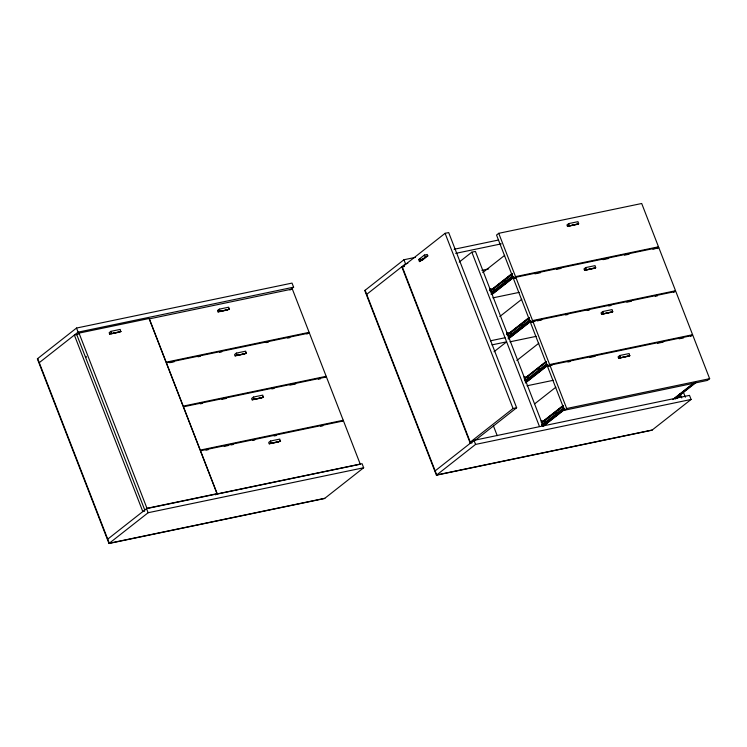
<?xml version="1.0" encoding="UTF-8"?>
<svg xmlns="http://www.w3.org/2000/svg" width="747" height="747" viewBox="0 0 747 747"><rect width="100%" height="100%" fill="white"/><g stroke="black" fill="none" stroke-linecap="round" stroke-linejoin="round"><path stroke-width="1.12" d="M493.944 289.378C493.356 291.153 495.214 290.013 494.178 289.266M505.056 280.648L505.215 281.75M511.228 333.227L511.293 334.329L511.135 333.302M521.966 324.721L522.088 325.748L521.854 324.684M539.25 368.57L539.315 369.672L538.979 368.607M556.067 412.643C556.113 414.716 556.926 411.205 556.272 413.67M493.44 292.226L494.178 291.937M503.861 284.028L504.598 283.739M527.55 380.139L528.194 379.84M537.971 371.95L538.699 371.661M528.334 378.29L528.194 377.188L528.26 378.253M539.399 369.672C540.352 368.047 537.569 369.177 539.483 369.625M545.385 422.251C544.133 420.608 546.374 421.551 545.301 422.288M290.004 290.023L293.618 287.184L292.03 283.094L76.511 328.054L37.35 358.84L108.978 543.499L324.497 498.548L363.658 467.762L362.071 463.682L146.552 508.642L148.139 512.722L108.978 543.499M39.264 362.659L78.09 332.144L293.618 287.184M215.556 494.841L217.013 493.692L149.064 318.511L79.023 333.115L76.829 334.843L144.778 510.033M120.715 331.696L120.248 329.399L110.911 331.351L109.155 332.723L109.706 334.152L119.044 332.21L120.472 331.089L120.715 331.696L111.368 333.648L111.135 333.031L109.706 334.152M111.368 333.648L121.042 331.444M217.564 310.537L219.319 309.155L228.657 307.204L229.45 309.249L219.777 311.462L219.543 310.845L218.115 311.966L217.564 310.537L219.637 310.098M219.777 311.462L229.45 309.249M246.165 353.471L245.707 351.165L236.369 353.116L234.614 354.498L235.165 355.927L244.502 353.975L245.931 352.855L246.165 353.471L236.827 355.413L236.594 354.806L238.666 354.367M235.165 355.927L236.594 354.806M236.827 355.413L246.501 353.21M306.933 334.077L309.127 332.35L292.329 289.042L149.372 318.866L166.17 362.174L309.127 332.35M415.341 257.379L403.94 259.751L364.779 290.536L436.407 475.195L651.926 430.235L691.087 399.458L689.5 395.378L473.981 440.338L435.156 470.853M366.693 294.355L405.528 263.84L407.806 263.364M472.963 441.57L470.274 442.131L402.316 266.94L445.1 233.316L448.686 232.569L516.644 407.759L474.775 440.665M427.807 255.894L425.473 256.38L425.706 256.996L419.459 261.59L418.675 259.545L424.371 255.063L427.247 254.466L427.807 255.894L422.102 260.376L420.542 260.703M420.58 260.227L422.204 258.938M419.459 261.59L425.706 256.996M263.224 397.432L262.757 395.126L253.42 397.077L251.664 398.459L252.215 399.888L261.553 397.936L262.981 396.816L263.224 397.432L253.877 399.374L253.644 398.767L252.215 399.888M253.877 399.374L263.551 397.171M459.237 262.066L471.843 252.159L475.428 251.412L543.05 425.734M107.717 539.157L146.972 508.305L217.013 493.692M656.305 248.527L658.499 246.809L641.701 203.501L498.735 233.316L496.54 235.044L513.338 278.351L515.607 277.875M324.721 377.459L326.178 376.311L309.379 333.003L166.422 362.827L183.22 406.135L326.178 376.311M482.749 272.571L504.692 255.334M269.265 443.849L270.694 442.728L270.928 443.335L280.274 441.393L279.808 439.087L270.47 441.038L268.715 442.42L269.265 443.849L278.603 441.897M270.928 443.335L280.601 441.132M578.486 223.96L578.019 221.663L568.682 223.605L566.926 224.987L567.487 226.416L576.824 224.474L578.243 223.353L578.486 223.96L569.149 225.911L568.906 225.295L567.487 226.416M569.149 225.911L578.813 223.708M489.388 290.424L491.181 289.014L490.023 289.033M490.406 290.555L512.031 273.561M490.49 290.76L512.115 273.766M490.312 291.153L512.012 274.093M490.303 291.321L511.928 274.326M491.591 292.282L512.61 275.755M491.068 294.019L513.049 276.745M491.246 294.047L512.946 276.988M491.423 294.01L513.124 276.95M492.964 293.468L512.853 277.828M492.142 294.383L513.843 277.324M513.338 278.351L515.533 276.623L658.499 246.809M673.355 292.488L675.549 290.76L658.751 247.462L515.785 277.277L513.591 279.005L530.389 322.312L534.927 321.369M341.771 421.42L343.228 420.272L326.43 376.964L183.473 406.788L200.271 450.096L343.228 420.272M499.799 316.532L521.742 299.286M584.537 270.377L585.956 269.256L586.199 269.872L595.536 267.921L595.07 265.624L585.732 267.566L583.977 268.948L584.537 270.377L593.874 268.434M586.199 269.872L595.863 267.659M506.447 334.385L508.231 332.975L507.073 332.994M507.456 334.516L529.081 317.522M507.54 334.721L529.165 317.727M507.372 335.104L529.072 318.054M507.353 335.282L528.979 318.287M508.642 336.243L529.66 319.716M508.119 337.98L530.099 320.706M508.296 338.008L529.996 320.949M508.474 337.971L530.174 320.911M509.109 338.139L513.628 334.581M515.439 333.162L529.903 321.789M508.287 339.054L530.893 321.285M530.389 322.312L532.583 320.584L675.549 290.76M494.019 351.744L506.625 341.837L491.984 344.89M690.405 336.449L692.6 334.721L675.802 291.414L532.835 321.238L530.641 322.965L547.439 366.273L551.977 365.33M657.285 248.611L658.751 247.462M516.849 360.493L538.792 343.247M601.587 314.338L603.006 313.217L603.249 313.833L612.587 311.882L612.129 309.585L602.782 311.527L601.027 312.909L601.587 314.338L610.925 312.386M603.249 313.833L612.913 311.62M524.506 378.477L546.132 361.483M524.59 378.682L546.216 361.688M524.403 379.243L546.122 362.015M524.777 380.923L546.711 363.677M526.084 381.222L547.149 364.667M525.346 381.969L547.224 364.872M526.159 382.1L546.953 365.75M525.337 383.015L547.943 365.246M547.439 366.273L549.633 364.545L692.6 334.721M549.895 365.199L547.7 366.926L564.499 410.234L707.456 380.41L709.65 378.682L692.852 335.375L549.895 365.199L566.684 408.506L564.499 410.234M470.274 442.131L513.049 408.506L516.644 407.759M436.407 475.195L475.568 444.418L691.087 399.458M534.815 403.735L555.843 387.207M629.637 355.843L629.179 353.546L619.833 355.488L618.077 356.87L618.637 358.299L627.975 356.347L629.404 355.227L629.637 355.843L620.299 357.794L620.066 357.178L618.637 358.299M620.299 357.794L629.964 355.581M541.566 422.438L563.182 405.444M541.64 422.643L563.266 405.649M542.378 422.316L563.173 405.976M542.359 422.494L563.079 406.2M541.827 424.884L563.761 407.638M541.659 425.164L543.442 423.754L541.734 425.37M542.499 425.687L564.2 408.628M542.397 425.93L564.284 408.833M544.115 425.351L564.004 409.711M543.293 426.266L564.088 409.916M672.702 399.57L693.496 383.22M673.682 399.066L694.477 382.716M674.933 398.749L696.017 382.175M675.297 398.721L696.269 382.343M675.531 398.805L680.19 395.77L679.116 395.994M676.352 398.412L680.106 395.565M676.614 398.581L680.19 395.77M556.216 412.531L555.833 413.194L556.45 413.633M454.111 249.283L498.585 240.011M418.675 259.545L420.589 259.144M455.698 253.373L501.312 243.858M77.959 334.329L74.364 335.076L142.817 511.574L144.619 511.191M404.491 266.212L401.793 266.772L470.255 443.27L472.048 442.887M402.316 266.94L404.118 266.567M218.115 311.966L227.452 310.014L228.881 308.894L229.114 309.51M481.871 270.33L488.706 268.911M534.899 273.85L540.576 272.674M556.459 269.359L560.997 268.406M602.978 259.657L608.646 258.471M624.529 255.157L629.077 254.213M652.897 249.237L655.166 248.77M490.284 289.201L491.181 289.014M491.218 292.105L492.366 292.077L491.293 292.301M169.644 362.715L174.182 361.772M198.011 356.795L200.28 356.328M219.571 352.304L221.84 351.828M266.091 342.593L268.36 342.126M287.651 338.102L289.92 337.625M492.899 297.866L519.165 292.385M537.196 320.893L541.734 319.949M565.563 314.973L567.832 314.496M587.123 310.481L589.392 310.005M608.684 305.981L610.953 305.504M626.836 302.19L631.374 301.246M655.203 296.279L657.472 295.803M507.334 333.162L508.231 332.975M508.268 336.066L509.417 336.038L508.343 336.262M490.396 340.809L505.037 337.747M200.317 403.838L202.586 403.361M221.868 399.337L226.406 398.394M271.796 388.926L274.065 388.449M289.948 385.135L295.625 383.949M318.315 379.224L320.584 378.748M509.949 341.827L536.215 336.346M567.869 362.015L570.138 361.539M589.42 357.514L595.098 356.328M657.5 343.312L663.177 342.126M679.06 338.821L683.598 337.868M524.123 376.955L525.281 376.936L524.385 377.123M525.318 380.018L526.476 379.999L525.393 380.223M206.013 450.161L208.292 449.685M224.175 446.379L228.713 445.427M230.982 444.951L233.251 444.484M252.533 440.459L254.811 439.983M274.093 435.959L276.362 435.492M320.612 426.257L322.881 425.781M526.999 385.788L553.266 380.307M566.684 408.506L709.65 378.682M541.173 420.916L542.331 420.897L541.435 421.084M542.369 423.979L543.442 423.754M542.443 424.184L543.527 423.96M359.148 464.466L217.321 494.056L200.523 450.749L343.489 420.925L360.278 464.232M148.139 512.722L363.658 467.762M324.824 498.286L109.305 543.246L37.677 358.579M652.262 429.983L436.734 474.943L365.106 290.275M504.879 280.685L505.495 281.124L505.037 281.787M522.2 324.609L522.172 325.748L522.106 324.684M683.253 391.811L685.354 397.227M680.078 393.641L681.759 397.974M595.303 267.314L595.536 267.921M612.353 311.266L612.587 311.882M568.682 223.605L569.475 225.65M585.732 267.566L586.526 269.611M602.782 311.527L603.576 313.572M619.833 355.488L620.626 357.533M498.735 233.316L515.533 276.623M515.785 277.277L532.583 320.584M532.835 321.238L549.633 364.545M490.2 288.996L491.395 292.068M507.26 332.957L508.446 336.029M524.31 376.918L525.496 379.98M541.36 420.878L542.546 423.941M471.843 252.159L539.455 426.49M445.1 233.316L513.049 408.506M493.44 425.921L497.213 435.669M424.371 255.063L425.164 257.108M419.767 260.862L420.001 261.478M403.94 259.751L405.528 263.84M473.981 440.338L475.568 444.418M280.032 440.777L280.274 441.393M219.319 309.155L220.104 311.2M236.369 353.116L237.163 355.161M253.42 397.077L254.213 399.122M270.47 441.038L271.264 443.083M110.911 331.351L111.705 333.386M79.023 333.115L146.972 508.305M76.511 328.054L78.09 332.144M506.849 334.152A1.345 0.775 78.2 0 1 507.054 334.236M507.587 334.955A1.345 0.775 78.2 0 1 507.736 335.636M489.593 290.191A1.345 0.775 78.2 0 1 489.799 290.191M490.387 290.695A1.345 0.775 78.2 0 1 490.686 291.675M541.155 422.158A1.345 0.775 78.2 0 1 541.36 422.335M678.481 396.358A1.345 0.775 78.2 0 1 677.874 396.368M678.79 396.293A1.345 0.775 78.2 0 1 678.183 396.302M524.105 378.197A1.345 0.775 78.2 0 1 524.31 378.374M524.786 379.597A1.345 0.775 78.2 0 1 524.777 379.934M86.587 357.113A3.931 3.1 51.6 0 1 85.942 356.31M510.752 333.61C511.135 335.73 512.209 332.34 510.752 333.61M493.468 292.647L494.505 292.31L493.524 292.591M503.889 284.448L504.925 284.121L503.889 284.448M510.518 336.608L511.555 336.271L510.518 336.608M520.939 328.409L521.976 328.082L520.939 328.409M527.578 380.559L528.605 380.232L527.578 380.559M537.989 372.37L539.026 372.034L537.989 372.37M544.628 424.52L545.655 424.193L544.628 424.52M555.049 416.331L556.076 415.995L555.049 416.331M676.633 396.984L677.66 396.648L676.633 396.984M687.053 388.795L688.08 388.459L687.053 388.795"/></g></svg>
